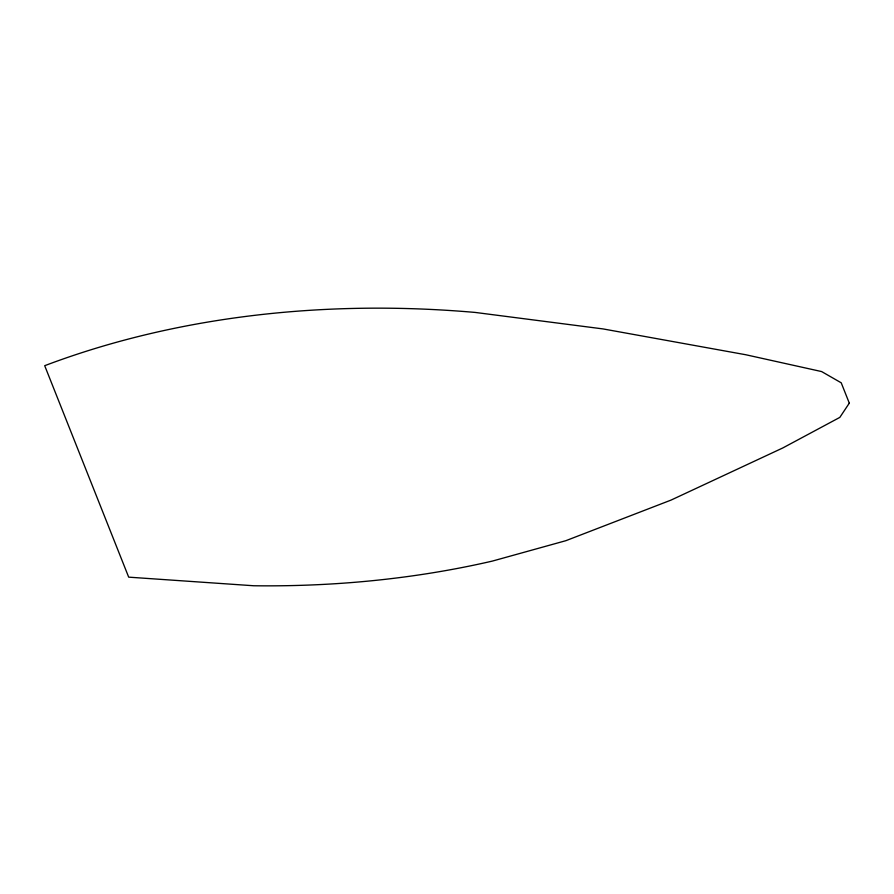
<?xml version="1.0" encoding="UTF-8"?>
<svg xmlns="http://www.w3.org/2000/svg" width="894" height="894" viewBox="0 0 894 894"><rect width="100%" height="100%" fill="white"/><g stroke="black" fill="none" stroke-linecap="round" stroke-linejoin="round"><path stroke-width="1.34" d="M849.3 403.149L839.835 417.386L782.786 447.961L671.048 500.092L565.857 540.691L492.415 561.074A894.022 651.715 17.5 0 1 253.762 585.76L128.691 577.155L44.7 365.691A891.72 650.039 17.5 0 1 475.195 312.431L603.059 328.925L745.752 354.739L821.631 371.569L841.22 382.811L849.3 403.149"/></g></svg>
